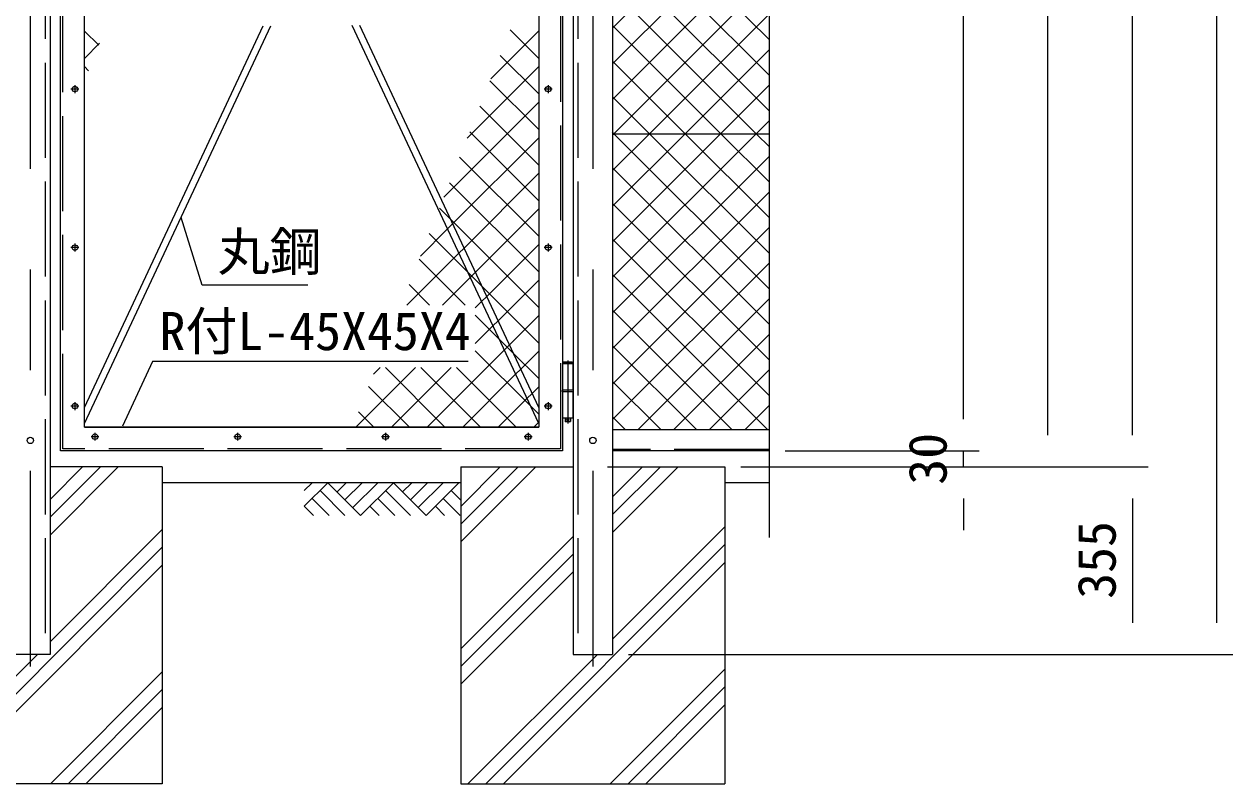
# Model space of a CAD drawing. Units: millimetres, scale not verified. Extents: x -6300 to 6300, y -4455 to 4455.
# Drawn here: x -3402 to -1114, y -967 to 471 of the extents above; entities that cross this region are included whole.
import ezdxf
from ezdxf.enums import TextEntityAlignment as Align

# ---------------------------------------------------------------- set-up
doc = ezdxf.new("R2010")
doc.units = ezdxf.units.MM
doc.header["$LTSCALE"] = 30
doc.linetypes.add('DASHED', pattern=[7.5, 6, -1.5])
doc.linetypes.add('USER1', pattern=[50.8, 31.75, -6.35, 6.35, -6.35])
for name, color, linetype, lineweight in [('0-2_D-BMK', 2, 'USER1', 13), ('0-3_D-STR3', 3, 'Continuous', 13), ('0-4_D-STR1', 1, 'Continuous', 18), ('0-5_D-STR-DIM', 7, 'Continuous', 9), ('0-7_KISO', 7, 'Continuous', 9), ('0-8_D-STR4', 7, 'Continuous', 9), ('0-9_BUHIN', 3, 'Continuous', 18), ('0-A_D-DCR-HCH', 7, 'Continuous', 9)]:
    doc.layers.add(name, color=color, linetype=linetype, lineweight=lineweight)
doc.styles.add('ＭＳ ゴシック', font='')
doc.styles.get('ＭＳ ゴシック').set_extended_font_data('MS Gothic')

msp = doc.modelspace()

# ---------------------------------------------------------------- linework, layer by layer
at = {"layer": '0-2_D-BMK'}
for p, q in [((-3390.58, 2673.7), (-3390.58, -744.72)), ((-2325.58, 2673.7), (-2325.58, -744.72)), ((-3298.64, 348.41), (-3313.52, 348.41)), ((-3306.08, 355.85), (-3306.08, 340.97)), ((-2402.64, 348.41), (-2417.52, 348.41)), ((-2410.08, 355.85), (-2410.08, 340.97)), ((-3298.64, 48.41), (-3313.52, 48.41)), ((-3306.08, 55.85), (-3306.08, 40.97)), ((-2402.64, 48.41), (-2417.52, 48.41)), ((-2410.08, 55.85), (-2410.08, 40.97)), ((-2373.08, -165.19), (-2373.08, -284.35)), ((-3298.64, -251.59), (-3313.52, -251.59)), ((-3306.08, -244.15), (-3306.08, -259.03)), ((-2402.64, -251.59), (-2417.52, -251.59)), ((-2410.08, -244.15), (-2410.08, -259.03)), ((-3260.64, -309.59), (-3275.52, -309.59)), ((-3268.08, -302.15), (-3268.08, -317.03)), ((-2990.64, -309.59), (-3005.52, -309.59)), ((-2998.08, -302.15), (-2998.08, -317.03)), ((-2710.64, -309.59), (-2725.52, -309.59)), ((-2718.08, -302.15), (-2718.08, -317.03)), ((-2440.64, -309.59), (-2455.52, -309.59)), ((-2448.08, -302.15), (-2448.08, -317.03))]:
    msp.add_line(p, q, dxfattribs=at)
at = {"layer": '0-3_D-STR3'}
for p, q in [((-2288.08, 463.72), (-1991.4, 760.4)), ((-1991.4, 441.39), (-2288.08, 738.06)), ((-2288.08, 396.37), (-1991.4, 693.04)), ((-1991.4, 374.04), (-2288.08, 670.71)), ((-2288.08, 329.02), (-1991.4, 625.69)), ((-1991.4, 306.69), (-2288.08, 603.36)), ((-2286.34, 263.41), (-1991.4, 558.34)), ((-2015.48, 263.41), (-2288.08, 536.01)), ((-2218.98, 263.41), (-1991.4, 490.99)), ((-3288.08, -254.21), (-2949.74, 468.05)), ((-3288.08, -284.86), (-2935.39, 468.05)), ((-3261.03, 431.33), (-3288.08, 458.38)), ((-2428.08, -284.86), (-2781.06, 468.67)), ((-2428.08, -254.21), (-2766.7, 468.67)), ((-2518.91, 367.59), (-2428.08, 458.43)), ((-2428.08, 406.6), (-2481.99, 460.51)), ((-2082.83, 263.41), (-2288.08, 468.65)), ((-3288.08, 406.65), (-3259.47, 435.25)), ((-2428.08, 339.25), (-2501.14, 412.31)), ((-2151.63, 263.41), (-1991.4, 423.64)), ((-3280.18, 383.13), (-3288.08, 391.02)), ((-2563.32, 255.84), (-2428.08, 391.08)), ((-2150.18, 263.41), (-2288.08, 401.3)), ((-2428.08, 271.9), (-2520.29, 364.11)), ((-2084.28, 263.41), (-1991.4, 356.28)), ((-2607.72, 144.08), (-2428.08, 323.72)), ((-2217.53, 263.41), (-2288.08, 333.95)), ((-2428.08, 204.54), (-2539.45, 315.91)), ((-2016.93, 263.41), (-1991.4, 288.93)), ((-2428.08, 137.19), (-2558.6, 267.71)), ((-2288.08, 261.67), (-2286.34, 263.41)), ((-2288.08, 194.32), (-2218.98, 263.41)), ((-2288.08, 126.96), (-2151.63, 263.41)), ((-2288.08, 59.61), (-2084.28, 263.41)), ((-2288.08, -7.74), (-2016.93, 263.41)), ((-1991.4, 263.41), (-2288.08, 263.41)), ((-1991.4, 37.28), (-2217.53, 263.41)), ((-1991.4, 104.63), (-2150.18, 263.41)), ((-1991.4, 171.98), (-2082.83, 263.41)), ((-1991.4, 239.33), (-2015.48, 263.41)), ((-2428.08, 69.84), (-2577.75, 219.51)), ((-2288.08, -75.09), (-1991.4, 221.58)), ((-1991.4, -97.42), (-2288.08, 199.25)), ((-2428.08, 2.49), (-2596.9, 171.31)), ((-2288.08, -142.44), (-1991.4, 154.23)), ((-1991.4, -164.78), (-2288.08, 131.9)), ((-2288.08, -209.8), (-1991.4, 86.88)), ((-2526.5, -44.11), (-2428.08, 54.32)), ((-1991.4, -232.13), (-2288.08, 64.54)), ((-2567.31, -60.33), (-2654.36, 26.71)), ((-2288.08, -277.15), (-1991.4, 19.52)), ((-2634.67, -60.33), (-2673.51, -21.49)), ((-2505.01, -89.97), (-2428.08, -13.04)), ((-1994.29, -296.59), (-2288.08, -2.81)), ((-2536.28, -53.88), (-2526.5, -44.11)), ((-2548.03, -65.63), (-2536.28, -53.88)), ((-2240.17, -296.59), (-1991.4, -47.83)), ((-2514.79, -99.75), (-2505.01, -89.97)), ((-2483.53, -135.84), (-2428.08, -80.39)), ((-2061.65, -296.59), (-2288.08, -70.16)), ((-2548.03, -132.98), (-2514.79, -99.75)), ((-2493.3, -145.62), (-2483.53, -135.84)), ((-2172.82, -296.59), (-1991.4, -115.18)), ((-2639.28, -291.59), (-2493.3, -145.62)), ((-2462.04, -181.71), (-2428.08, -147.74)), ((-2129, -296.59), (-2288.08, -137.51)), ((-2773.98, -291.59), (-2661.13, -178.74)), ((-2740.94, -191.2), (-2728.48, -178.74)), ((-2605.46, -291.59), (-2718.31, -178.74)), ((-2706.63, -291.59), (-2593.78, -178.74)), ((-2538.11, -291.59), (-2650.96, -178.74)), ((-2470.76, -291.59), (-2583.61, -178.74)), ((-2471.82, -191.48), (-2462.04, -181.71)), ((-2363.38, -171.59), (-2382.78, -171.59)), ((-2382.78, -171.59), (-2382.78, -221.59)), ((-2382.58, -169.59), (-2381.58, -168.59)), ((-2382.58, -169.59), (-2382.58, -171.59)), ((-2382.58, -169.59), (-2363.58, -169.59)), ((-2364.58, -168.59), (-2381.58, -168.59)), ((-2364.58, -168.59), (-2363.58, -169.59)), ((-2363.58, -169.59), (-2363.58, -171.59)), ((-2363.38, -171.59), (-2363.38, -221.59)), ((-2105.46, -296.59), (-1991.4, -182.53)), ((-2571.93, -291.59), (-2471.82, -191.48)), ((-2196.35, -296.59), (-2288.08, -204.86)), ((-2672.81, -291.59), (-2750.12, -214.29)), ((-2450.33, -237.35), (-2440.56, -227.57)), ((-2440.56, -227.57), (-2428.08, -215.09)), ((-2362.58, -221.59), (-2383.58, -221.59)), ((-2383.58, -221.59), (-2383.58, -224.59)), ((-2362.58, -224.59), (-2383.58, -224.59)), ((-2382.78, -224.59), (-2382.78, -274.59)), ((-2363.38, -224.59), (-2363.38, -274.59)), ((-2362.58, -221.59), (-2362.58, -224.59)), ((-2504.58, -291.59), (-2450.33, -237.35)), ((-2038.11, -296.59), (-1991.4, -249.88)), ((-2740.16, -291.59), (-2769.27, -262.49)), ((-2263.7, -296.59), (-2288.08, -272.22)), ((-2363.38, -274.59), (-2382.78, -274.59)), ((-2378.08, -274.59), (-2378.08, -280.59)), ((-2377.08, -281.59), (-2378.08, -280.59)), ((-2369.08, -281.59), (-2377.08, -281.59)), ((-2368.08, -274.59), (-2368.08, -280.59))]:
    msp.add_line(p, q, dxfattribs=at)
for points in [[(-2652.13, 32.32), (-2600.73, 83.72), (-2590.96, 93.49), (-2428.08, 256.37)], [(-1991.4, -30.07), (-2284.89, 263.41), (-2288.08, 266.6)], [(-2677.43, -60.33), (-2579.25, 37.85), (-2569.47, 47.63), (-2428.08, 189.02)], [(-2428.08, -64.86), (-2594.94, 102), (-2616.05, 123.11)], [(-2610.08, -60.33), (-2557.76, -8.02), (-2547.98, 1.76), (-2428.08, 121.67)], [(-2428.08, -132.22), (-2535.59, -24.71), (-2562.59, 2.3), (-2635.21, 74.91)], [(-2428.08, -199.57), (-2476.23, -151.41), (-2503.24, -124.4), (-2548.03, -79.62)], [(-2428.08, -266.92), (-2443.89, -251.11), (-2548.03, -146.97)], [(-2437.22, -291.59), (-2428.85, -283.21), (-2428.08, -282.44)], [(-2369.08, -281.59), (-2368.08, -280.59), (-2378.08, -280.59)]]:
    msp.add_lwpolyline(points, dxfattribs=at)
for centre, radius in [((-3306.08, 348.41), 5.25), ((-2410.08, 348.41), 5.25), ((-3306.08, 48.41), 5.25), ((-2410.08, 48.41), 5.25), ((-3306.08, -251.59), 5.25), ((-2410.08, -251.59), 5.25), ((-2373.08, -276.59), 2), ((-3268.08, -309.59), 5.25), ((-2998.08, -309.59), 5.25), ((-2718.08, -309.59), 5.25), ((-2448.08, -309.59), 5.25)]:
    msp.add_circle(centre, radius, dxfattribs=at)
at = {"layer": '0-4_D-STR1', "linetype": 'DASHED'}
for p, q in [((-3362.08, 2648.41), (-3362.08, -721.59)), ((-2354.08, 2648.41), (-2354.08, -721.59)), ((-3329.08, -332.59), (-3329.08, 1629.41)), ((-2387.08, -332.59), (-3329.08, -332.59)), ((-1991.4, -333.59), (-2288.08, -333.59))]:
    msp.add_line(p, q, dxfattribs=at)
at = {"layer": '0-4_D-STR1'}
for p, q in [((-3353.08, 2648.41), (-3353.08, -721.59)), ((-2363.08, 2648.41), (-2363.08, -721.59)), ((-2288.08, 2648.41), (-2288.08, -721.59)), ((-3288.08, -291.59), (-3288.08, 1588.41)), ((-2428.08, 1588.41), (-2428.08, -291.59)), ((-2428.08, -291.59), (-3288.08, -291.59)), ((-3288.08, -291.59), (-2428.08, -291.59)), ((-1991.4, -296.59), (-2288.08, -296.59)), ((-1991.4, -336.59), (-2288.08, -336.59)), ((-3353.08, -721.59), (-3428.08, -721.59)), ((-2363.08, -721.59), (-2288.08, -721.59))]:
    msp.add_line(p, q, dxfattribs=at)
msp.add_lwpolyline([(-2383.08, 1633.41), (-2383.08, -336.59), (-3333.08, -336.59), (-3333.08, 1633.41)], close=True, dxfattribs=at)
at = {"layer": '0-4_D-STR1', "linetype": 'DASHED'}
msp.add_lwpolyline([(-3329.08, 1629.41), (-2387.08, 1629.41), (-2387.08, -332.59)], dxfattribs=at)
at = {"layer": '0-5_D-STR-DIM'}
for p, q in [((-1144.02, -661.59), (-1144.02, 2588.41)), ((-1304.02, -306.59), (-1304.02, 2573.41)), ((-1624.02, -276.59), (-1624.02, 1573.41)), ((-1464.02, -306.59), (-1464.02, 1573.41)), ((-1991.4, -500.38), (-1991.4, 937.78)), ((-1624.02, -276.59), (-1624.02, -216.59)), ((-1961.4, -336.59), (-1594.02, -336.59)), ((-1961.4, -336.59), (-1594.02, -336.59)), ((-1624.02, -366.59), (-1624.02, -336.59)), ((-2045.58, -366.59), (-1434.02, -366.59)), ((-2045.58, -366.59), (-1274.02, -366.59)), ((-2045.58, -366.59), (-1594.02, -366.59)), ((-1893.9, -366.59), (-1274.02, -366.59)), ((-1624.02, -426.59), (-1624.02, -486.59)), ((-1304.02, -426.59), (-1304.02, -661.59)), ((-2258.08, -721.59), (-1114.02, -721.59)), ((-2258.08, -721.59), (-1274.02, -721.59))]:
    msp.add_line(p, q, dxfattribs=at)
for points in [[(-2865.43, -22.98), (-3065.02, -22.98), (-3105.04, 105.37)], [(-2561.87, -167.47), (-3159.17, -167.47), (-3216.17, -289.78)]]:
    msp.add_lwpolyline(points, dxfattribs=at)
at = {"layer": '0-7_KISO'}
for p, q in [((-3140.58, -366.59), (-3353.08, -366.59)), ((-2575.58, -366.59), (-2575.58, -966.59)), ((-2575.58, -366.59), (-2363.08, -366.59)), ((-2298.08, -366.59), (-2075.58, -366.59)), ((-2075.58, -366.59), (-2075.58, -966.59)), ((-2575.58, -396.59), (-3140.58, -396.59)), ((-1991.4, -396.59), (-2075.58, -396.59)), ((-2575.58, -966.59), (-2075.58, -966.59))]:
    msp.add_line(p, q, dxfattribs=at)
at = {"layer": '0-8_D-STR4'}
for p, q in [((-3140.58, -366.59), (-3140.58, -966.59)), ((-2871.76, -411.44), (-2856.91, -396.59)), ((-2871.76, -441.14), (-2827.21, -396.59)), ((-2842.06, -411.44), (-2794.87, -458.62)), ((-2827.21, -396.59), (-2765.17, -458.62)), ((-2792.24, -396.59), (-2809.72, -414.08)), ((-2762.54, -396.59), (-2794.87, -428.93)), ((-2732.84, -396.59), (-2780.02, -443.78)), ((-2703.14, -396.59), (-2765.17, -458.62)), ((-2717.99, -411.44), (-2670.8, -458.62)), ((-2703.14, -396.59), (-2641.11, -458.62)), ((-2668.17, -396.59), (-2685.65, -414.08)), ((-2638.47, -396.59), (-2670.8, -428.93)), ((-2608.77, -396.59), (-2655.95, -443.78)), ((-2579.07, -396.59), (-2641.11, -458.62)), ((-2575.58, -429.78), (-2593.92, -411.44)), ((-2856.91, -426.29), (-2824.57, -458.63)), ((-2732.84, -426.29), (-2700.5, -458.62)), ((-2576.43, -458.62), (-2608.77, -426.29)), ((-2871.76, -441.14), (-2854.27, -458.62)), ((-2747.69, -441.14), (-2730.2, -458.62)), ((-2606.13, -458.62), (-2623.62, -441.14)), ((-3140.58, -966.59), (-3640.58, -966.59))]:
    msp.add_line(p, q, dxfattribs=at)
at = {"layer": '0-9_BUHIN'}
for centre in [(-3390.58, -316.59), (-2325.58, -316.59)]:
    msp.add_circle(centre, 6, dxfattribs=at)
at = {"layer": '0-A_D-DCR-HCH'}
for p, q in [((-3353.08, -495.62), (-3224.04, -366.59)), ((-3353.08, -461.95), (-3257.72, -366.59)), ((-3353.08, -428.27), (-3291.4, -366.59)), ((-2575.58, -508.72), (-2433.45, -366.59)), ((-2575.58, -475.04), (-2467.13, -366.59)), ((-2575.58, -441.36), (-2500.8, -366.59)), ((-2288.08, -490.62), (-2164.04, -366.59)), ((-2288.08, -456.95), (-2197.72, -366.59)), ((-2288.08, -423.27), (-2231.4, -366.59)), ((-2288.08, -692.68), (-2075.58, -480.18)), ((-3353.08, -697.68), (-3140.58, -485.18)), ((-2575.58, -710.77), (-2363.08, -498.27)), ((-3588.31, -966.59), (-3140.58, -518.86)), ((-2528.31, -966.59), (-2075.58, -513.86)), ((-2575.58, -744.45), (-2363.08, -531.95)), ((-2494.64, -966.59), (-2075.58, -547.53)), ((-3554.64, -966.59), (-3140.58, -552.53)), ((-2575.58, -778.12), (-2363.08, -565.62)), ((-3621.99, -966.59), (-3376.99, -721.59)), ((-2561.99, -966.59), (-2316.99, -721.59)), ((-3352.58, -966.59), (-3140.58, -754.59)), ((-2292.58, -966.59), (-2075.58, -749.59)), ((-3318.9, -966.59), (-3140.58, -788.26)), ((-2258.9, -966.59), (-2075.58, -783.26)), ((-3285.23, -966.59), (-3140.58, -821.94)), ((-2225.23, -966.59), (-2075.58, -816.94))]:
    msp.add_line(p, q, dxfattribs=at)

# ---------------------------------------------------------------- texts
at = {"layer": '0-5_D-STR-DIM', "style": 'ＭＳ ゴシック'}
for s, p in [('丸鋼', (-3035.84, -17.05)), ('R付L-45X45X4', (-3145.99, -167.35))]:
    msp.add_text(s, height=72.14, dxfattribs=at).set_placement(p, align=Align.BOTTOM_LEFT)
for s, p in [('30', (-1634.14, -400.53)), ('355', (-1314.14, -616.43))]:
    msp.add_text(s, height=72.14, rotation=90, dxfattribs=at).set_placement(p, align=Align.BOTTOM_LEFT)

doc.saveas('drawing.dxf')
